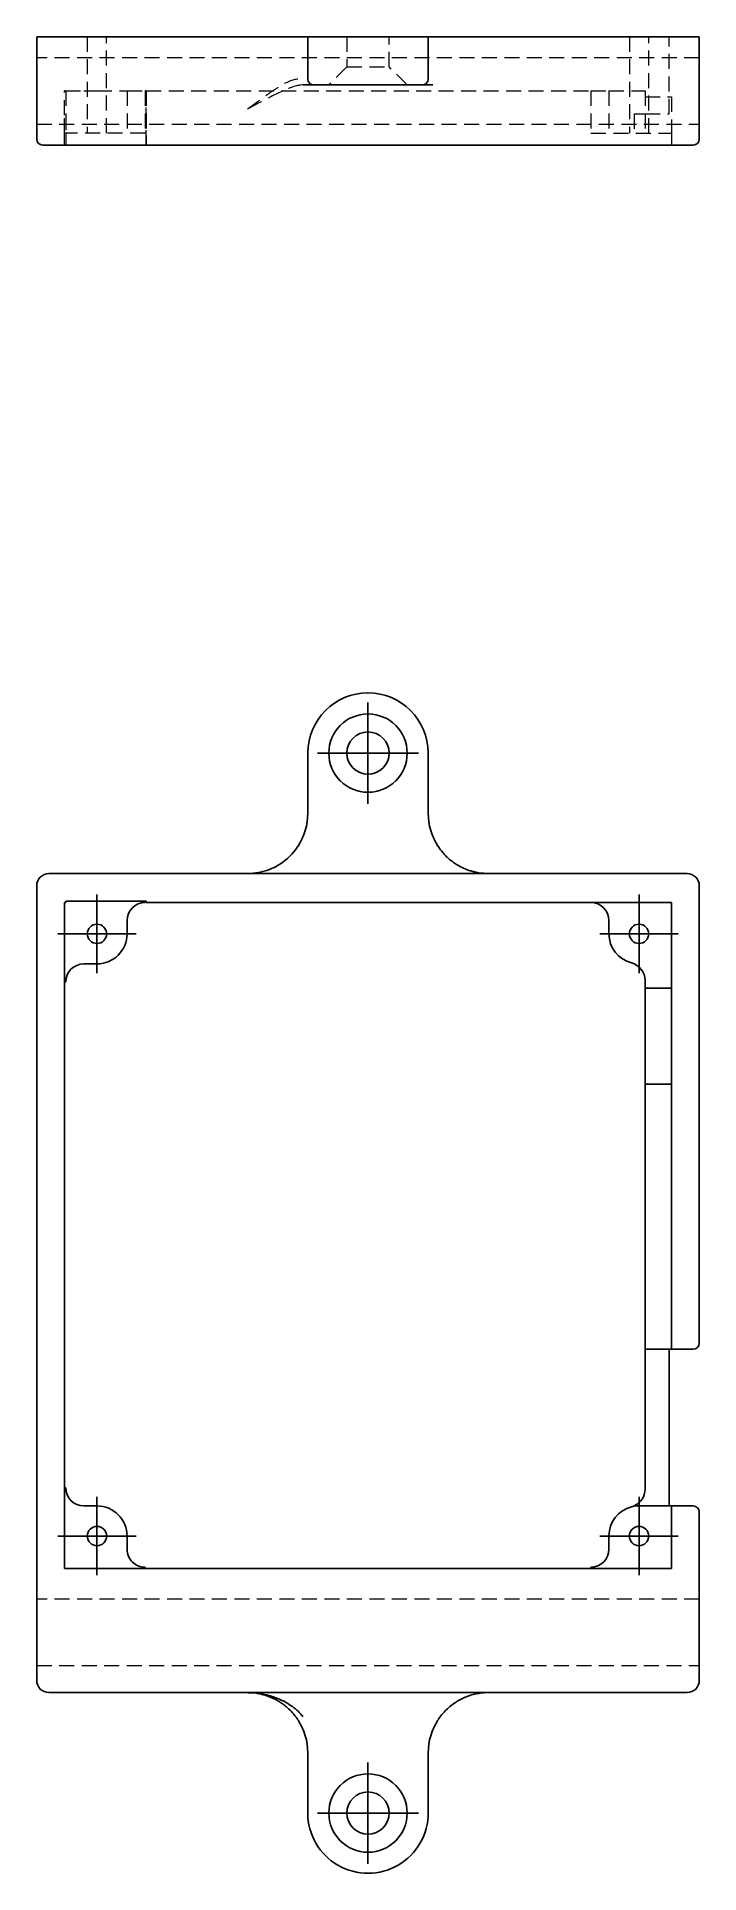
# Model space of a CAD drawing. Header units: millimetres. Extents: x 55 to 228, y 7 to 163.
# Drawn here: x 54.9 to 111.1, y 7 to 162.6 of the extents above.
import ezdxf

# ---------------------------------------------------------------- set-up
doc = ezdxf.new("R2010")
doc.units = ezdxf.units.MM
doc.linetypes.add('HIDDEN', pattern=[1.905, 1.27, -0.635])
doc.layers.add('10', color=7, linetype='Continuous')

# ---------------------------------------------------------------- blocks, each defined once
blk = doc.blocks.new('SW_CENTERMARKSYMBOL_0')
at = {"layer": '10', "color": 0}
for p, q in [((0, 2.5), (0, 3.32)), ((0, 0), (0, 2.5)), ((-2.5, 0), (-3.32, 0)), ((0, 0), (-2.5, 0)), ((0, 0), (0, -2.5)), ((0, 0), (2.5, 0)), ((2.5, 0), (3.32, 0)), ((0, -2.5), (0, -3.32))]:
    blk.add_line(p, q, dxfattribs=at)
blk = doc.blocks.new('SW_CENTERMARKSYMBOL_1')
at = {"layer": '10', "color": 0}
for p, q in [((0, 2.5), (0, 3.32)), ((0, 0), (0, 2.5)), ((-2.5, 0), (-3.32, 0)), ((0, 0), (-2.5, 0)), ((0, 0), (0, -2.5)), ((0, 0), (2.5, 0)), ((2.5, 0), (3.32, 0)), ((0, -2.5), (0, -3.32))]:
    blk.add_line(p, q, dxfattribs=at)
blk = doc.blocks.new('SW_CENTERMARKSYMBOL_2')
at = {"layer": '10', "color": 0}
for p, q in [((0, 2.5), (0, 3.32)), ((0, 0), (0, 2.5)), ((-2.5, 0), (-3.32, 0)), ((0, 0), (-2.5, 0)), ((0, 0), (0, -2.5)), ((0, 0), (2.5, 0)), ((2.5, 0), (3.32, 0)), ((0, -2.5), (0, -3.32))]:
    blk.add_line(p, q, dxfattribs=at)
blk = doc.blocks.new('SW_CENTERMARKSYMBOL_3')
at = {"layer": '10', "color": 0}
for p, q in [((0, 2.5), (0, 4.29)), ((0, 0), (0, 2.5)), ((-2.5, 0), (-4.29, 0)), ((0, 0), (-2.5, 0)), ((0, 0), (0, -2.5)), ((0, 0), (2.5, 0)), ((2.5, 0), (4.29, 0)), ((0, -2.5), (0, -4.29))]:
    blk.add_line(p, q, dxfattribs=at)
blk = doc.blocks.new('SW_CENTERMARKSYMBOL_4')
at = {"layer": '10', "color": 0}
for p, q in [((0, 2.5), (0, 4.29)), ((0, 0), (0, 2.5)), ((-2.5, 0), (-4.29, 0)), ((0, 0), (-2.5, 0)), ((0, 0), (0, -2.5)), ((0, 0), (2.5, 0)), ((2.5, 0), (4.29, 0)), ((0, -2.5), (0, -4.29))]:
    blk.add_line(p, q, dxfattribs=at)
blk = doc.blocks.new('SW_CENTERMARKSYMBOL_5')
at = {"layer": '10', "color": 0}
for p, q in [((0, 2.5), (0, 3.32)), ((0, 0), (0, 2.5)), ((-2.5, 0), (-3.32, 0)), ((0, 0), (-2.5, 0)), ((0, 0), (0, -2.5)), ((0, 0), (2.5, 0)), ((2.5, 0), (3.32, 0)), ((0, -2.5), (0, -3.32))]:
    blk.add_line(p, q, dxfattribs=at)

msp = doc.modelspace()

# ---------------------------------------------------------------- linework, layer by layer
at = {"color": 7, "linetype": 'Continuous', "lineweight": 25}
for p, q in [((54.94, 162.59), (54.94, 153.92)), ((55.96, 162.59), (54.94, 162.59)), ((55.96, 162.59), (72.8, 162.59)), ((72.8, 162.59), (77.9, 162.59)), ((77.9, 162.59), (77.9, 159.02)), ((88.1, 162.59), (77.9, 162.59)), ((88.1, 162.59), (88.1, 159.02)), ((88.1, 162.59), (93.2, 162.59)), ((93.2, 162.59), (110.04, 162.59)), ((111.06, 162.59), (110.04, 162.59)), ((111.06, 162.59), (111.06, 153.92)), ((77.5, 158.51), (78.41, 158.51)), ((78.41, 158.51), (87.59, 158.51)), ((87.59, 158.51), (88.5, 158.51)), ((55.45, 153.41), (55.96, 153.41)), ((55.96, 153.41), (110.04, 153.41)), ((64.22, 153.41), (64.22, 153.41)), ((110.04, 153.41), (110.55, 153.41)), ((77.9, 101.9), (77.9, 96.8)), ((88.1, 96.8), (88.1, 101.9)), ((54.94, 90.67), (54.94, 23.33)), ((110.04, 91.69), (55.96, 91.69)), ((111.06, 51.9), (111.06, 90.67)), ((57.29, 32.82), (57.29, 89.24)), ((57.29, 89.24), (57.39, 89.24)), ((57.39, 89.24), (57.39, 89.35)), ((57.39, 89.35), (64.22, 89.35)), ((64.12, 89.24), (64.12, 89.35)), ((64.22, 89.35), (64.22, 89.24)), ((108.61, 89.24), (64.22, 89.24)), ((108.61, 89.24), (108.71, 89.24)), ((108.71, 89.24), (108.71, 51.9)), ((62.59, 86.59), (62.59, 87.71)), ((103.41, 87.71), (103.41, 86.59)), ((58.92, 84.04), (60.04, 84.04)), ((57.39, 82.51), (57.29, 82.51)), ((106.47, 82.64), (106.47, 82)), ((106.47, 82), (108.71, 82)), ((106.47, 82), (106.47, 73.84)), ((106.47, 73.84), (106.47, 51.39)), ((106.47, 73.84), (108.71, 73.84)), ((108.71, 51.39), (106.47, 51.39)), ((106.47, 39.53), (106.47, 51.39)), ((108.51, 51.39), (108.51, 38.12)), ((108.71, 51.9), (108.71, 51.39)), ((108.71, 51.39), (110.55, 51.39)), ((57.39, 39.65), (57.29, 39.65)), ((60.04, 38.12), (58.92, 38.12)), ((105.55, 38.12), (108.71, 38.12)), ((110.55, 38.12), (108.71, 38.12)), ((108.71, 38.12), (108.71, 37.61)), ((108.71, 37.61), (108.71, 32.82)), ((111.06, 23.33), (111.06, 37.61)), ((62.59, 34.45), (62.59, 35.57)), ((103.41, 35.58), (103.41, 34.45)), ((108.71, 32.82), (57.29, 32.82)), ((64.12, 32.92), (64.12, 32.82)), ((101.88, 32.92), (101.88, 32.82)), ((55.96, 22.31), (110.04, 22.31)), ((77.9, 17.2), (77.9, 12.1)), ((88.1, 12.13), (88.1, 17.2))]:
    msp.add_line(p, q, dxfattribs=at)
at = {"color": 7, "linetype": 'HIDDEN', "lineweight": 18}
for p, q in [((59.22, 162.59), (59.22, 154.43)), ((60.86, 154.43), (60.86, 162.59)), ((81.21, 162.59), (81.21, 160.04)), ((84.79, 160.04), (84.79, 162.59)), ((88.1, 162.59), (88.1, 159.02)), ((105.14, 162.59), (105.14, 154.43)), ((106.78, 154.43), (106.78, 162.59)), ((108.51, 156.06), (108.51, 162.59)), ((111.06, 160.81), (54.94, 160.81)), ((81.21, 160.04), (79.68, 158.51)), ((81.21, 160.04), (84.79, 160.04)), ((86.32, 158.51), (84.79, 160.04)), ((57.29, 155.96), (57.29, 158)), ((57.39, 158), (57.29, 158)), ((57.39, 158), (57.39, 155.96)), ((57.39, 158), (58.92, 158)), ((58.92, 158), (60.04, 158)), ((60.04, 158), (62.59, 158)), ((62.59, 158), (62.59, 154.43)), ((62.59, 158), (64.12, 158)), ((62.59, 158), (62.59, 154.43)), ((64.22, 158), (64.12, 158)), ((64.12, 158), (64.12, 158)), ((64.12, 158), (64.12, 154.43)), ((64.12, 158), (64.12, 154.43)), ((64.22, 158), (64.22, 153.41)), ((64.22, 158), (64.22, 158)), ((64.22, 153.41), (64.22, 158)), ((64.22, 158), (101.88, 158)), ((101.88, 158), (103.41, 158)), ((101.88, 158), (101.88, 154.43)), ((103.41, 158), (103.41, 154.43)), ((103.41, 158), (105.32, 158)), ((105.32, 158), (106.47, 158)), ((106.47, 158), (106.47, 154.43)), ((106.47, 157.49), (108.71, 157.49)), ((108.71, 157.49), (108.71, 154.43)), ((57.29, 154.43), (57.29, 155.96)), ((57.39, 155.96), (57.39, 154.43)), ((105.55, 156.06), (105.55, 154.43)), ((105.55, 156.06), (106.47, 156.06)), ((106.47, 156.06), (108.51, 156.06)), ((54.94, 155.19), (111.06, 155.19)), ((57.29, 153.41), (57.29, 154.43)), ((57.39, 154.43), (57.29, 154.43)), ((57.39, 154.43), (57.39, 153.41)), ((57.39, 154.43), (57.39, 154.43)), ((64.12, 154.43), (57.39, 154.43)), ((57.39, 154.43), (57.39, 153.41)), ((64.12, 154.43), (64.12, 154.43)), ((101.88, 154.43), (108.71, 154.43)), ((108.71, 154.43), (108.71, 153.41)), ((57.39, 153.41), (57.39, 153.41)), ((111.06, 30.21), (54.94, 30.21)), ((54.94, 24.6), (111.06, 24.6))]:
    msp.add_line(p, q, dxfattribs=at)
at = {"color": 7, "linetype": 'Continuous', "lineweight": 25}
for centre, radius in [((83, 101.9), 3.32), ((83, 101.9), 1.79), ((60.04, 86.59), 0.816), ((105.96, 86.59), 0.816), ((60.04, 35.57), 0.816), ((105.96, 35.57), 0.816), ((83, 12.1), 3.32), ((83, 12.1), 1.79)]:
    msp.add_circle(centre, radius, dxfattribs=at)
for centre, radius, start, end in [((78.41, 159.02), 0.51, 180, 270), ((87.59, 159.02), 0.51, 270, 0), ((55.45, 153.92), 0.51, 180, 270), ((110.55, 153.92), 0.51, 270, 0), ((83, 101.9), 5.1, 0, 180), ((72.8, 96.8), 5.1, 326.9443, 0), ((93.2, 96.8), 5.1, 180, 213.0557), ((55.96, 90.67), 1.02, 90, 180), ((110.04, 90.67), 1.02, 0, 90), ((64.12, 87.71), 1.53, 90, 180), ((101.88, 87.71), 1.53, 360, 90), ((60.04, 86.59), 2.55, 270.0568, 0), ((105.96, 86.59), 2.55, 180, 255.5225), ((58.92, 82.51), 1.53, 90.0568, 180), ((104.94, 82.64), 1.53, 0, 75.5225), ((110.55, 51.9), 0.51, 270, 0), ((58.92, 39.65), 1.53, 180.003, 269.9578), ((104.94, 39.53), 1.53, 293.3977, 0), ((60.04, 35.57), 2.55, 359.958, 89.9578), ((105.96, 35.58), 2.55, 104.4773, 179.9785), ((104.94, 39.53), 1.53, 284.4773, 293.3977), ((110.55, 37.61), 0.51, 0, 90), ((64.12, 34.45), 1.53, 179.958, 270), ((101.88, 34.45), 1.53, 270, 359.9785), ((55.96, 23.33), 1.02, 180, 270), ((110.04, 23.33), 1.02, 270, 0), ((72.8, 17.2), 5.1, 0, 33.0557), ((93.2, 17.2), 5.1, 146.9443, 179.9991), ((83, 12.1), 5.1, 180, 0.3207)]:
    msp.add_arc(centre, radius, start, end, dxfattribs=at)
at = {"color": 7, "linetype": 'HIDDEN', "lineweight": 18}
for points, knots in [([(72.8, 156.47), (72.8, 156.47), (72.8, 156.47), (73.43, 156.94), (74.36, 157.64), (75.85, 158.62), (76.66, 159.02), (77.07, 159.02)], [-0.0009395, -0.0009395, -0.0009395, -0.0009395, 0, 0, 0.2426083, 0.3639125, 0.6065208, 0.6065208, 0.6065208, 0.6065208]), ([(77.5, 158.51), (77.05, 158.51), (76.15, 158.19), (74.52, 157.4), (73.49, 156.84), (72.8, 156.47), (72.8, 156.47), (72.8, 156.47)], [-0.0009395, -0.0009395, -0.0009395, -0.0009395, 0.2416689, 0.362973, 0.6055813, 0.6055813, 0.6065208, 0.6065208, 0.6065208, 0.6065208])]:
    msp.add_open_spline(points, degree=3, knots=knots, dxfattribs=at)
at = {"color": 7, "linetype": 'Continuous', "lineweight": 25}
for points, knots in [([(77.07, 94.01), (76.66, 93.38), (75.85, 92.61), (74.36, 91.87), (73.43, 91.7), (72.8, 91.69), (72.8, 91.69), (72.8, 91.69)], [0, 0, 0, 0, 0.2426083, 0.3639125, 0.6065208, 0.6065208, 0.6074603, 0.6074603, 0.6074603, 0.6074603]), ([(92.79, 91.72), (92.7, 91.73), (92.45, 91.74), (92.09, 91.81), (91.73, 91.91), (91.43, 92.01), (91.16, 92.12), (90.85, 92.27), (90.51, 92.45), (90.16, 92.7), (89.84, 92.95), (89.57, 93.21), (89.26, 93.55), (89.06, 93.83), (88.93, 94.01)], [0, 0, 0, 0, 0.062833, 0.178532, 0.254973, 0.326535, 0.393243, 0.455131, 0.554251, 0.645599, 0.72949, 0.803023, 0.872323, 1, 1, 1, 1]), ([(72.86, 22.3), (73.07, 22.29), (73.44, 22.28), (73.91, 22.19), (74.27, 22.09), (74.57, 21.99), (74.84, 21.88), (75.13, 21.75), (75.43, 21.58), (75.73, 21.38), (76.02, 21.17), (76.35, 20.88), (76.72, 20.5), (76.96, 20.15), (77.07, 19.99)], [0, 0, 0, 0, 0.137023, 0.241791, 0.312181, 0.378191, 0.439844, 0.49717, 0.573456, 0.645489, 0.713435, 0.777493, 0.8948, 1, 1, 1, 1]), ([(77.5, 20.27), (77.37, 20.41), (77.09, 20.73), (76.58, 21.15), (75.98, 21.53), (75.4, 21.8), (74.84, 22), (74.26, 22.16), (73.59, 22.28), (73.12, 22.29), (72.87, 22.3)], [0, 0, 0, 0, 0.105089, 0.224508, 0.359236, 0.498114, 0.593062, 0.710852, 0.851515, 1, 1, 1, 1]), ([(88.93, 19.99), (89.13, 20.3), (89.61, 20.88), (90.45, 21.54), (91.19, 21.91), (91.8, 22.12), (92.26, 22.23), (92.73, 22.29), (93.04, 22.31), (93.2, 22.31), (93.2, 22.31), (93.2, 22.31)], [0, 0, 0, 0, 0.1213042, 0.2426083, 0.3639125, 0.4245646, 0.4852167, 0.5458687, 0.6065208, 0.6065208, 0.6074603, 0.6074603, 0.6074603, 0.6074603])]:
    msp.add_open_spline(points, degree=3, knots=knots, dxfattribs=at)

# ---------------------------------------------------------------- block references
at = {"layer": '10'}
for name, p in [('SW_CENTERMARKSYMBOL_4', (83, 101.9)), ('SW_CENTERMARKSYMBOL_2', (60.04, 86.59)), ('SW_CENTERMARKSYMBOL_1', (105.96, 86.59)), ('SW_CENTERMARKSYMBOL_5', (60.04, 35.57)), ('SW_CENTERMARKSYMBOL_0', (105.96, 35.57)), ('SW_CENTERMARKSYMBOL_3', (83, 12.1))]:
    msp.add_blockref(name, p, dxfattribs=at)

doc.saveas('drawing.dxf')
